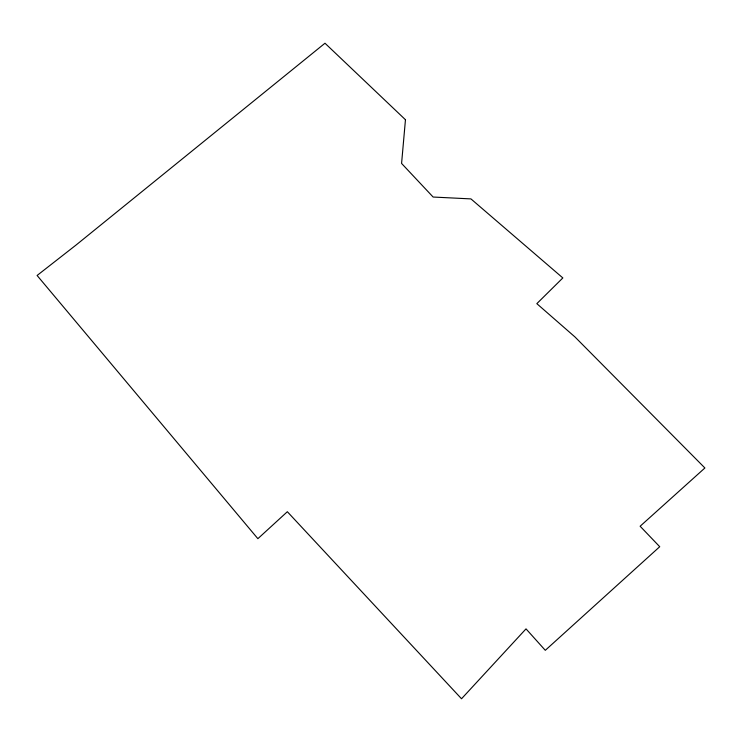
<?xml version="1.0" encoding="UTF-8"?>
<svg xmlns="http://www.w3.org/2000/svg" width="742" height="742" viewBox="0 0 742 742"><rect width="100%" height="100%" fill="white"/><g stroke="black" fill="none" stroke-linecap="round" stroke-linejoin="round"><path stroke-width="1.11" d="M405.457 119.74L401.58 163.435L433.133 197.038L470.947 198.902L562.844 277.935L536.828 303.654L574.948 336.933L704.9 467.979L640.133 526.236L659.731 546.715L545.296 650.317L526.013 628.873L461.524 698.769L287.339 511.72L257.873 538.683L37.1 275.477L76.185 244.934L324.987 43.231L405.457 119.74"/></g></svg>
